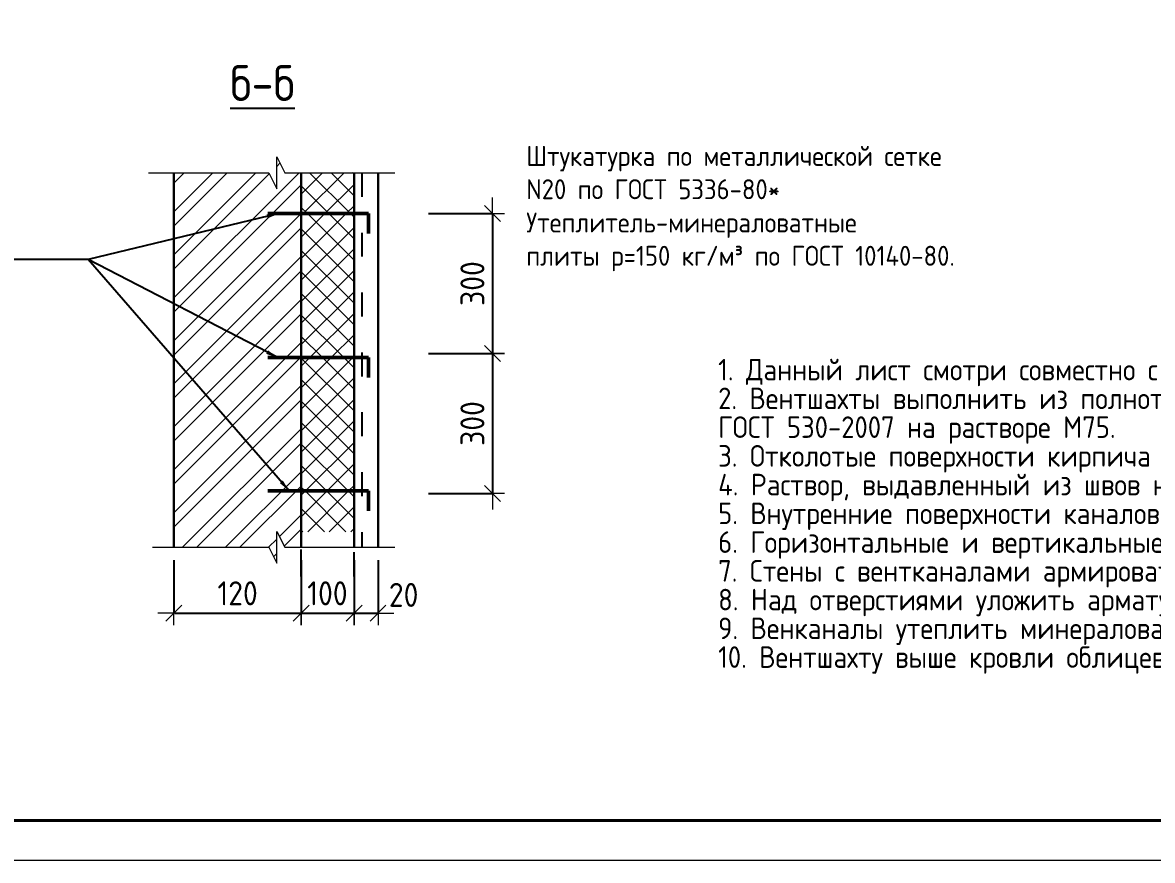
# Model space of a CAD drawing. Header units: millimetres. Extents: x 854812 to 1164625, y 589925 to 823301.
# Drawn here: x 1027511 to 1041657, y 609626 to 620121 of the extents above; entities that cross this region are included whole.
import ezdxf
from ezdxf.enums import TextEntityAlignment as Align

# ---------------------------------------------------------------- set-up
doc = ezdxf.new("R2010")
doc.units = ezdxf.units.MM
doc.linetypes.add('ACAD_ISO03W100', pattern=[30, 12, -18])
doc.layers.get('Defpoints').update_dxf_attribs({"color": 40})
doc.layers.add('F-text', color=7, linetype='Continuous')
doc.layers.add('РАЗМЕР', color=7, linetype='Continuous')
for name, color, linetype, lineweight in [('Text', 7, 'Continuous', 15), ('размеры', 215, 'Continuous', 13), ('УКАЗАТЕЛЬ', 6, 'Continuous', 13), ('ШТРИХ', 142, 'Continuous', 13), ('штриховка', 8, 'Continuous', 9)]:
    doc.layers.add(name, color=color, linetype=linetype, lineweight=lineweight)
doc.styles.add('GOST 2.304', font='isocpeur.ttf', dxfattribs={"width": 0.9})
doc.styles.add('Isocpeur', font='isocpeui.ttf')
doc.styles.get("Standard").update_dxf_attribs({"font": 'arial.ttf'})
doc.styles.add('Оксана', font='arial.ttf')
doc.dimstyles.new('100', dxfattribs={"dimtxt": 260, "dimasz": 150, "dimexe": 1.25, "dimexo": 0.625, "dimgap": 50, "dimtad": 1, "dimtxsty": 'Isocpeur', "dimblk": 'ARCHTICK', "dimcen": 2.5, "dimdle": 2, "dimclrd": 256, "dimclre": 256, "dimclrt": 256, "dimadec": 0, "dimazin": 0, "dimtfac": 1, "dimtofl": 0, "dimtmove": 1, "dimatfit": 3, "dimfxl": 1, "dimlwd": -1, "dimlwe": -1, "dimarcsym": 0})
doc.dimstyles.new('C 2', dxfattribs={"dimscale": 100, "dimtxt": 3, "dimasz": 0.1, "dimexe": 0, "dimexo": 2, "dimgap": 1, "dimtad": 1, "dimdec": 0, "dimlfac": 0.5, "dimdsep": 46, "dimtxsty": 'GOST 2.304', "dimblk": 'A8MITTA', "dimcen": 3, "dimclrt": 256, "dimaunit": 1, "dimadec": 0, "dimazin": 0, "dimtfac": 1, "dimtdec": 0, "dimtofl": 0, "dimtmove": 1, "dimatfit": 3, "dimldrblk": 'OBLIQUE', "dimfxl": 1, "dimtolj": 1, "dimtzin": 0, "dimarcsym": 0})
pattern_1 = [(45, (669640.34, 131069.19), (-134.70384, 134.70384), []), (135, (669640.34, 131069.19), (-134.70384, -134.70384), [])]

# ---------------------------------------------------------------- blocks, each defined once
blk = doc.blocks.new('*U1095')
at = {"color": 7, "linetype": 'Continuous', "lineweight": 0}
blk.add_lwpolyline([(-594, 420), (0, 420), (0, 0), (-594, 0)], close=True, dxfattribs=at)
at = {"color": 7, "linetype": 'Continuous', "lineweight": 40}
blk.add_lwpolyline([(-574, 415), (-5, 415), (-5, 5), (-574, 5)], close=True, dxfattribs=at)
at = {"color": 7, "style": 'Оксана', "flags": 8}
for tag, height, p in [('НАИМЕНОВАНИЕ_ОБЪЕКТА_СТРОИТЕЛЬСТВА', 2.71, (-64.88, 42.01)), ('НАИМЕНОВАНИЕ_ЧЕРТЕЖА', 2.86, (-88.9, 11.79))]:
    blk.add_attdef(tag, text='', height=height, dxfattribs=at).set_placement(p, align=Align.MIDDLE_CENTER)
at = {"color": 7, "linetype": 'Continuous', "lineweight": 20, "style": 'Оксана', "flags": 8}
blk.add_attdef('ИНВ.№ПОДЛ.', text='', height=2.5, rotation=90, dxfattribs=at).set_placement((-577.5, 17.5), align=Align.MIDDLE_CENTER)
for tag, height, p in [('НАИМЕНОВАНИЕ_СООРУЖЕНИЯ', 3.57, (-91.21, 26.62)), ('ОРГАНИЗАЦИЯ/ЛИЦЕНЗИЯ', 2.29, (-29.74, 11.97))]:
    blk.add_attdef(tag, text='', height=height, dxfattribs=at).set_placement(p, align=Align.MIDDLE_CENTER)
at = {"color": 7, "linetype": 'Continuous', "lineweight": 20, "flags": 8}
for tag, p in [('---------------------------------------------------', (-210, 5)), ('--------------------------------------------------', (-210, -2))]:
    blk.add_attdef(tag, text='', height=0.143, dxfattribs=at).set_placement(p, align=Align.TOP_LEFT)
at = {"layer": 'Text', "color": 7, "linetype": 'Continuous', "lineweight": 20, "style": 'GOST 2.304', "width": 0.9, "flags": 8}
blk.add_attdef('ОБОЗНАЧЕНИЕ_ДОКУМЕНТА', text='', height=4.29, dxfattribs=at).set_placement((-65.21, 54.98), align=Align.MIDDLE_CENTER)
at = {"layer": 'Text', "color": 7, "style": 'GOST 2.304', "width": 0.9, "flags": 8}
for tag, p in [('СТАДИЯ', (-47.5, 25)), ('ЛИСТ', (-32.5, 25)), ('ЛИСТОВ', (-15, 25))]:
    blk.add_attdef(tag, text='', height=2.86, dxfattribs=at).set_placement(p, align=Align.MIDDLE_CENTER)
blk = doc.blocks.new('_ArchTick')
at = {"color": 0, "linetype": 'ByBlock', "const_width": 0.15}
blk.add_lwpolyline([(-0.5, -0.5), (0.5, 0.5)], dxfattribs=at)
blk = doc.blocks.new('A8MITTA')
for p, q in [((0, 15), (0, -15)), ((-20, 0), (20, 0)), ((-10, -10), (10, 10))]:
    blk.add_line(p, q)
blk = doc.blocks.new('*D1098')
at = {"layer": 'Defpoints', "color": 0, "ltscale": 0.1}
for p in [(1032395, 617729), (1032395, 615976), (1033393, 615976)]:
    blk.add_point(p, dxfattribs=at)
at = {"layer": 'размеры', "color": 0, "lineweight": -2, "ltscale": 0.1}
for p, q in [((1032595, 617729), (1033393, 617729)), ((1033393, 617719), (1033393, 615986)), ((1032595, 615976), (1033393, 615976))]:
    blk.add_line(p, q, dxfattribs=at)
at = {"layer": 'размеры', "color": 0, "lineweight": -2, "ltscale": 0.1, "xscale": 10, "yscale": 10, "zscale": 10}
for p, rotation in [((1033393, 617729), 90), ((1033393, 615976), 270)]:
    blk.add_blockref('A8MITTA', p, dxfattribs=dict(at, rotation=rotation))
at = {"layer": 'размеры', "ltscale": 0.1, "insert": (1033143, 616852), "char_height": 300, "attachment_point": 5, "rotation": 90, "style": 'GOST 2.304'}
blk.add_mtext('\\A1;300', dxfattribs=at)
blk = doc.blocks.new('_Oblique')
at = {"color": 0, "linetype": 'ByBlock', "lineweight": -2}
blk.add_line((-0.5, -0.5), (0.5, 0.5), dxfattribs=at)
blk = doc.blocks.new('*D1099')
at = {"layer": 'Defpoints', "color": 0, "ltscale": 0.1}
for p in [(1032395, 615976), (1032395, 614223), (1033393, 614223)]:
    blk.add_point(p, dxfattribs=at)
at = {"layer": 'размеры', "color": 0, "lineweight": -2, "ltscale": 0.1}
for p, q in [((1032595, 615976), (1033393, 615976)), ((1033393, 615966), (1033393, 614233)), ((1032595, 614223), (1033393, 614223))]:
    blk.add_line(p, q, dxfattribs=at)
at = {"layer": 'размеры', "color": 0, "lineweight": -2, "ltscale": 0.1, "xscale": 10, "yscale": 10, "zscale": 10}
for p, rotation in [((1033393, 615976), 90), ((1033393, 614223), 270)]:
    blk.add_blockref('A8MITTA', p, dxfattribs=dict(at, rotation=rotation))
at = {"layer": 'размеры', "ltscale": 0.1, "insert": (1033143, 615099), "char_height": 300, "attachment_point": 5, "rotation": 90, "style": 'GOST 2.304'}
blk.add_mtext('\\A1;300', dxfattribs=at)
blk = doc.blocks.new('*D1122')
at = {"layer": 'Defpoints', "color": 0, "ltscale": 0.1}
for p in [(1031000, 613589), (1031661, 613589), (1031661, 612722)]:
    blk.add_point(p, dxfattribs=at)
at = {"layer": 'размеры', "color": 0, "lineweight": -2, "ltscale": 0.1}
for p, q in [((1031000, 613389), (1031000, 612722)), ((1031661, 613389), (1031661, 612722)), ((1031010, 612722), (1031651, 612722))]:
    blk.add_line(p, q, dxfattribs=at)
at = {"layer": 'размеры', "color": 0, "lineweight": -2, "ltscale": 0.1, "xscale": 10, "yscale": 10, "zscale": 10, "rotation": 180}
blk.add_blockref('A8MITTA', (1031000, 612722), dxfattribs=at)
at = {"layer": 'размеры', "color": 0, "lineweight": -2, "ltscale": 0.1, "xscale": 10, "yscale": 10, "zscale": 10}
blk.add_blockref('A8MITTA', (1031661, 612722), dxfattribs=at)
at = {"layer": 'размеры', "ltscale": 0.1, "insert": (1031328, 612972), "char_height": 300, "attachment_point": 5, "style": 'GOST 2.304'}
blk.add_mtext('\\A1;100', dxfattribs=at)
blk = doc.blocks.new('*D1123')
at = {"layer": 'Defpoints', "color": 0, "ltscale": 0.1}
for p in [(1031661, 613589), (1031961, 613589), (1031961, 612722)]:
    blk.add_point(p, dxfattribs=at)
at = {"layer": 'размеры', "color": 0, "lineweight": -2, "ltscale": 0.1}
for p, q in [((1031661, 613389), (1031661, 612722)), ((1031961, 613389), (1031961, 612722)), ((1031671, 612722), (1031951, 612722))]:
    blk.add_line(p, q, dxfattribs=at)
at = {"layer": 'размеры', "color": 0, "lineweight": -2, "ltscale": 0.1, "xscale": 10, "yscale": 10, "zscale": 10, "rotation": 180}
blk.add_blockref('A8MITTA', (1031661, 612722), dxfattribs=at)
at = {"layer": 'размеры', "color": 0, "lineweight": -2, "ltscale": 0.1, "xscale": 10, "yscale": 10, "zscale": 10}
blk.add_blockref('A8MITTA', (1031961, 612722), dxfattribs=at)
at = {"layer": 'размеры', "ltscale": 0.1, "insert": (1032282, 612952), "char_height": 300, "attachment_point": 5, "style": 'GOST 2.304'}
blk.add_mtext('\\A1;20', dxfattribs=at)
blk = doc.blocks.new('*D1100')
at = {"layer": 'Defpoints', "color": 0, "ltscale": 0.1}
for p in [(1029406, 613589), (1031000, 613589), (1031000, 612722)]:
    blk.add_point(p, dxfattribs=at)
at = {"layer": 'размеры', "color": 0, "lineweight": -2, "ltscale": 0.1}
for p, q in [((1029406, 613389), (1029406, 612722)), ((1031000, 613389), (1031000, 612722)), ((1029416, 612722), (1030990, 612722))]:
    blk.add_line(p, q, dxfattribs=at)
at = {"layer": 'размеры', "color": 0, "lineweight": -2, "ltscale": 0.1, "xscale": 10, "yscale": 10, "zscale": 10, "rotation": 180}
blk.add_blockref('A8MITTA', (1029406, 612722), dxfattribs=at)
at = {"layer": 'размеры', "color": 0, "lineweight": -2, "ltscale": 0.1, "xscale": 10, "yscale": 10, "zscale": 10}
blk.add_blockref('A8MITTA', (1031000, 612722), dxfattribs=at)
at = {"layer": 'размеры', "ltscale": 0.1, "insert": (1030203, 612972), "char_height": 300, "attachment_point": 5, "style": 'GOST 2.304'}
blk.add_mtext('\\A1;120', dxfattribs=at)

msp = doc.modelspace()

# ---------------------------------------------------------------- hatches: boundary and pattern name
at = {"layer": 'ШТРИХ'}
h = msp.add_hatch(dxfattribs=at)
h.set_pattern_fill('ANSI37', color=256, scale=60, style=0)
h.set_pattern_definition(pattern_1)
h.paths.add_polyline_path([(1030999.9, 618239.6), (1030999.9, 617728.8), (1031661, 617728.8), (1031661, 618239.6)])
h = msp.add_hatch(dxfattribs=at)
h.set_pattern_fill('ANSI37', color=256, scale=60, style=0)
h.set_pattern_definition(pattern_1)
h.paths.add_polyline_path([(1030999.9, 615924.1), (1031661, 615924.1), (1031661, 617728.8), (1030999.9, 617728.8)])
h = msp.add_hatch(dxfattribs=at)
h.set_pattern_fill('ANSI37', color=256, scale=60, style=0)
h.set_pattern_definition(pattern_1)
h.paths.add_polyline_path([(1030999.9, 614255.9), (1031661, 614255.9), (1031661, 615924.1), (1030999.9, 615924.1)])
h = msp.add_hatch(dxfattribs=at)
h.set_pattern_fill('ANSI37', color=256, scale=60, style=0)
h.set_pattern_definition(pattern_1)
h.paths.add_polyline_path([(1030999.9, 614255.9), (1030999.9, 613743.1), (1031661, 613743.1), (1031661, 614255.9)])
at = {"layer": 'штриховка', "ltscale": 0.1}
h = msp.add_hatch(dxfattribs=at)
h.set_pattern_fill('ANSI32', color=256, scale=40, style=0)
h.paths.add_polyline_path([(1029406.3, 613548.2), (1030593.1, 613548.2), (1030693.1, 613348.2), (1030693.1, 613748.2), (1030793.1, 613548.2), (1030999.9, 613548.2), (1030999.9, 618239.6), (1030793.1, 618239.6), (1030693.1, 618439.6), (1030693.1, 618039.6), (1030593.1, 618239.6), (1029406.3, 618239.6)])

# ---------------------------------------------------------------- linework, layer by layer
at = {"lineweight": 30, "ltscale": 25}
for p, q in [((1029406.3, 618239.6), (1029406.3, 613548.2)), ((1030999.9, 618239.6), (1030999.9, 613548.2)), ((1031661, 618239.6), (1031661, 613548.2)), ((1031961, 618239.6), (1031961, 613548.2))]:
    msp.add_line(p, q, dxfattribs=at)
at = {"linetype": 'ACAD_ISO03W100', "lineweight": 25, "ltscale": 25}
msp.add_line((1031759, 618239.6), (1031759, 613548.2), dxfattribs=at)
at = {"lineweight": 50, "ltscale": 25}
for p, q in [((1030582.6, 617728.8), (1031840.8, 617728.8)), ((1031840.8, 617728.8), (1031840.8, 617479.8)), ((1030582.6, 615924.1), (1031840.8, 615924.1)), ((1031840.8, 615924.1), (1031840.8, 615675.1)), ((1030582.6, 614255.9), (1031840.8, 614255.9)), ((1031840.8, 614255.9), (1031840.8, 614006.9))]:
    msp.add_line(p, q, dxfattribs=at)
at = {"lineweight": 15, "ltscale": 100}
msp.add_lwpolyline([(1031961, 616409.3, 0, 120, 0), (1032361, 616409.3, 0, 0, 0), (1032646.7, 616409.3, 0, 0, 0), (1032646.7, 618208, 0, 0, 0), (1039419.5, 618208.5, 0, 0, 0)], format="xyseb", dxfattribs=at)
at = {"layer": 'РАЗМЕР'}
for p, q in [((1030999.9, 613183.2), (1030999.9, 613519.6)), ((1031661, 613183.2), (1031661, 613485.6))]:
    msp.add_line(p, q, dxfattribs=at)
at = {"layer": 'УКАЗАТЕЛЬ', "ltscale": 100}
for points in [[(1029088.3, 618239.6), (1030593.1, 618239.6), (1030693.1, 618039.6), (1030693.1, 618439.6), (1030793.1, 618239.6), (1032172.8, 618239.6)], [(1029137.9, 613548.2), (1030593.1, 613548.2), (1030693.1, 613348.2), (1030693.1, 613748.2), (1030793.1, 613548.2), (1032172.8, 613548.2)]]:
    msp.add_lwpolyline(points, dxfattribs=at)

# ---------------------------------------------------------------- block references
at = {"ltscale": 130, "xscale": 100, "yscale": 100, "zscale": 100}
msp.add_blockref('*U1095', (1072053.9, 609626.2), dxfattribs=at)

# ---------------------------------------------------------------- texts
at = {"lineweight": 25, "ltscale": 25, "insert": (1033817.2, 618575.4), "char_height": 250, "width": 5805.906, "attachment_point": 1, "style": 'GOST 2.304'}
msp.add_mtext('Штукатурка по металлической сетке N20 по ГОСТ 5336-80*\\PУтеплитель-минераловатные\\Pплиты р=150 кг/м³ по ГОСТ 10140-80.', dxfattribs=at)
at = {"layer": 'F-text', "linetype": 'Continuous', "insert": (1030128.5, 619363.5), "char_height": 450, "width": 2163.611, "attachment_point": 5, "style": 'GOST 2.304'}
msp.add_mtext('   {\\Lб-б}', dxfattribs=at)
at = {"layer": 'F-text', "ltscale": 25, "insert": (1036219.4, 616269), "char_height": 270, "width": 16394.317, "attachment_point": 1, "line_spacing_factor": 0.8, "style": 'GOST 2.304'}
msp.add_mtext('{\\L\\P}1. Данный лист смотри совместно с листами АР-3-11.\\P2. Вентшахты выполнить из полнотелого керамического кирпича КОРПо 1НФ/100/2,0/75 по\\PГОСТ 530-2007 на растворе М75.\\P3. Отколотые поверхности кирпича не допускается обращать во внутрь каналов.\\P4. Раствор, выдавленный из швов на внутренних поверхностях каналов, удаляется.\\P5. Внутренние поверхности каналов должны быть прошваброваны глиняно-песчанным раствором.\\P6. Горизонтальные и вертикальные швы необходимо тщательно заполнить раствором.\\P7. Стены с вентканалами армировать сеткой %%C4ВрI с ячейками 50х50 через 3 ряда кладки по высоте.\\P8. Над отверстиями уложить арматуру 3 %%C12 А-I с опиранием по 120 мм с каждой стороны.\\P9. Венканалы утеплить минераловатными плитами р=150 кг/м³ толщиной 100мм. См. сечения б-б.\\P10. Вентшахту выше кровли облицевать декоративным камнем.', dxfattribs=at)

# ---------------------------------------------------------------- dimensions: what is measured, and where the dimension line sits
at = {"layer": 'размеры', "ltscale": 0.1}
for base, p1, p2, picture, middle in [((1033393.2, 615975.9), (1032395.1, 617728.8), (1032395.1, 615975.9), '*D1098', (1033393.2, 616852.4)), ((1033393.2, 614223), (1032395.1, 615975.9), (1032395.1, 614223), '*D1099', (1033393.2, 615099.5))]:
    dim = msp.add_linear_dim(base=base, p1=p1, p2=p2, angle=90, text='300', dimstyle='C 2', dxfattribs=at)
    dim.commit()
    dim.dimension.update_dxf_attribs({"geometry": picture, "text_midpoint": middle, "dimtype": 160})
for base, p1, p2, text, picture, middle in [((1030999.9, 612722.2), (1029406.3, 613589.2), (1030999.9, 613589.2), '120', '*D1100', (1030203.1, 612722.2)), ((1031661, 612722.2), (1030999.9, 613589.2), (1031661, 613589.2), '100', '*D1122', (1031328.3, 612722.2))]:
    dim = msp.add_linear_dim(base=base, p1=p1, p2=p2, text=text, dimstyle='C 2', dxfattribs=at)
    dim.commit()
    dim.dimension.update_dxf_attribs({"geometry": picture, "text_midpoint": middle, "dimtype": 160})
dim = msp.add_linear_dim(base=(1031961, 612722.2), p1=(1031661, 613589.2), p2=(1031961, 613589.2), text='20', dimstyle='C 2', override={"dimtmove": 2}, dxfattribs=at)
dim.commit()
dim.dimension.update_dxf_attribs({"geometry": '*D1123', "text_midpoint": (1032282, 612952.3), "dimtype": 160})

# ---------------------------------------------------------------- leaders
at = {"lineweight": 25, "ltscale": 25}
for points in [[(1030719.4, 617728.8), (1028332.1, 617151.7), (1024022, 617151.7)], [(1030848.9, 614255.9), (1028332.1, 617151.7)], [(1030706.6, 615924.1), (1028332.1, 617151.7)]]:
    msp.add_leader(points, dimstyle='100', override={"dimgap": 1, "dimtad": 0}, dxfattribs=at)

doc.saveas('drawing.dxf')
